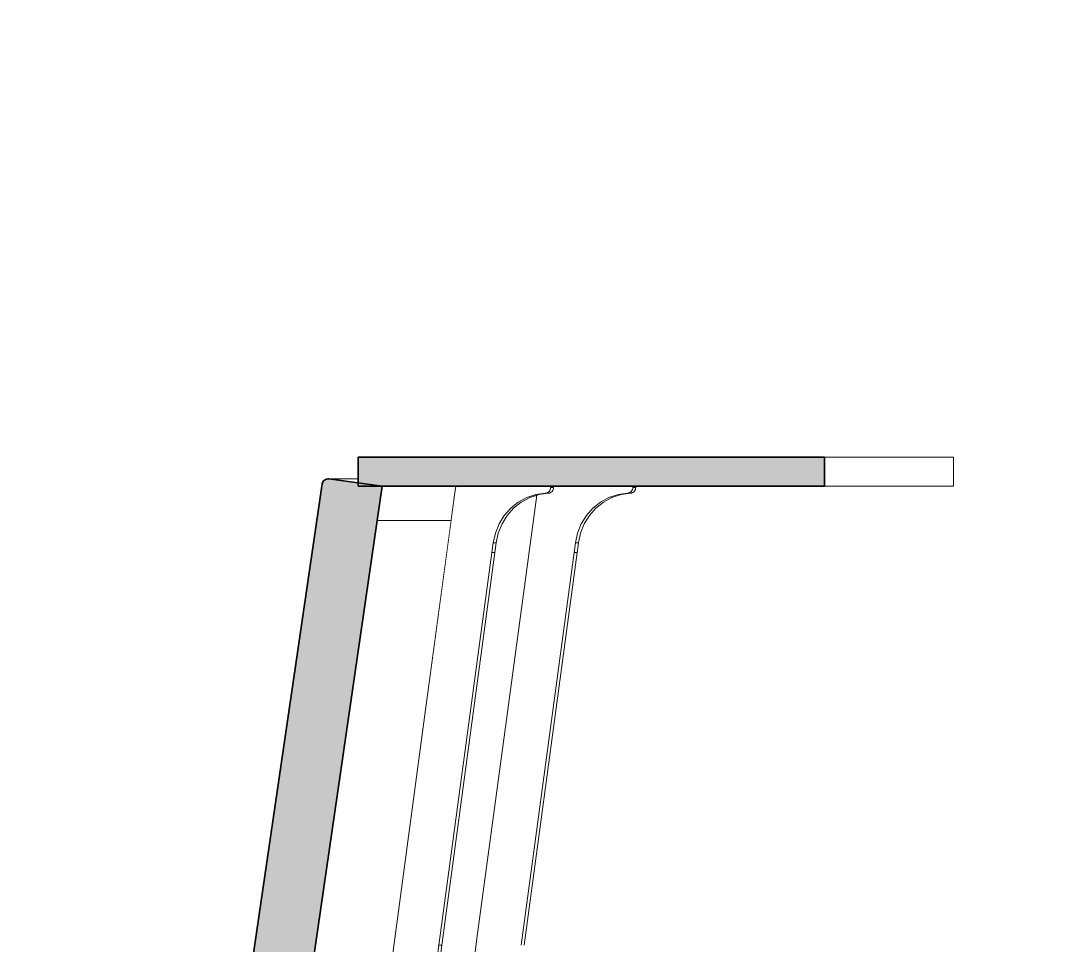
# Model space of a CAD drawing. Header units: millimetres. Extents: x -46169 to 247764, y -86316 to 18123.
# Drawn here: x 231882 to 232790, y -81210 to -80410 of the extents above; entities that cross this region are included whole.
import ezdxf

# ---------------------------------------------------------------- set-up
doc = ezdxf.new("R2010")
doc.units = ezdxf.units.MM
doc.header["$MEASUREMENT"] = 0
doc.linetypes.add('Wipeout_Contour', pattern=[1000, 0, -1000])
doc.layers.add('New_A-20-M_Roof', color=7, linetype='Continuous')
doc.layers.add('New_A-35-M_FFE_Fixed', color=7, linetype='Continuous')
doc.layers.add('New_A-35-M_FFE_Fixed_Pen_No__1', color=7, linetype='Continuous', lineweight=13)
doc.layers.add('New_A-35-M_FFE_Fixed_Pen_No__104', color=7, linetype='Continuous', lineweight=15, true_color=0xa6a6a6)
doc.layers.add('New_A-35-M_FFE_Fixed_Pen_No__44', color=7, linetype='Continuous', lineweight=35, true_color=0x444444)

# ---------------------------------------------------------------- blocks, each defined once
blk = doc.blocks.new('Section Elem_46_5', base_point=(221877.12, -83027.49))
at = {"color": 254, "linetype": 'Wipeout_Contour', "lineweight": 0, "ltscale": 985065.059263}
blk.add_wipeout([(232577.71, -80787.56), (232577.71, -80812.56), (232689.62, -80812.56), (232689.62, -80787.56)], dxfattribs=at).dxf.layer = 'New_A-35-M_FFE_Fixed'
at = {"color": 254, "linetype": 'Wipeout_Contour', "lineweight": 0, "ltscale": 983287.383137}
blk.add_wipeout([(232173.95, -80806.3), (232147.51, -80806.3), (232148.52, -80806.34), (232173.95, -80806.34)], dxfattribs=at).dxf.layer = 'New_A-35-M_FFE_Fixed'
at = {"color": 254, "linetype": 'Wipeout_Contour', "lineweight": 0, "ltscale": 983981.396816}
blk.add_wipeout([(232340.48, -80814.59), (232340.22, -80815.5), (232342.81, -80815.5), (232343.07, -80814.59)], dxfattribs=at).dxf.layer = 'New_A-35-M_FFE_Fixed'
at = {"color": 254, "linetype": 'Wipeout_Contour', "lineweight": 0, "ltscale": 984248.564634}
blk.add_wipeout([(232414.33, -80813.65), (232414.33, -80812.56), (232411.74, -80812.56), (232411.74, -80813.65)], dxfattribs=at).dxf.layer = 'New_A-35-M_FFE_Fixed'
at = {"color": 254, "linetype": 'Wipeout_Contour', "lineweight": 0, "ltscale": 984223.87763}
blk.add_wipeout([(232401.55, -80819.85), (232409.77, -80818.64), (232407.18, -80818.64), (232398.96, -80819.85)], dxfattribs=at).dxf.layer = 'New_A-35-M_FFE_Fixed'
at = {"color": 254, "linetype": 'Wipeout_Contour', "lineweight": 0, "ltscale": 984151.395181}
blk.add_wipeout([(232379.75, -80831.77), (232386.32, -80826.52), (232383.73, -80826.52), (232377.16, -80831.77)], dxfattribs=at).dxf.layer = 'New_A-35-M_FFE_Fixed'
at = {"color": 254, "linetype": 'Wipeout_Contour', "lineweight": 0, "ltscale": 983857.031114}
blk.add_wipeout([(232300.38, -80838.11), (232295.91, -80845.35), (232298.5, -80845.35), (232302.97, -80838.11)], dxfattribs=at).dxf.layer = 'New_A-35-M_FFE_Fixed'
at = {"color": 254, "linetype": 'Wipeout_Contour', "lineweight": 0, "ltscale": 984121.381457}
blk.add_wipeout([(232366.47, -80853.27), (232369.68, -80845.35), (232367.09, -80845.35), (232363.88, -80853.27)], dxfattribs=at).dxf.layer = 'New_A-35-M_FFE_Fixed'
at = {"color": 254, "linetype": 'Wipeout_Contour', "lineweight": 0, "ltscale": 983859.074532}
blk.add_wipeout([(232293.44, -80861.65), (232290.86, -80861.65), (232289.72, -80870.09), (232292.31, -80870.09)], dxfattribs=at).dxf.layer = 'New_A-35-M_FFE_Fixed'
at = {"color": 254, "linetype": 'Wipeout_Contour', "lineweight": 0, "ltscale": 984127.953445}
blk.add_wipeout([(232363.48, -80870.09), (232364.62, -80861.65), (232362.03, -80861.65), (232360.89, -80870.09)], dxfattribs=at).dxf.layer = 'New_A-35-M_FFE_Fixed'
at = {"layer": 'New_A-35-M_FFE_Fixed_Pen_No__1', "linetype": 'Continuous'}
for p, q in [((232689.62, -80787.56), (232577.71, -80787.56)), ((232689.62, -80787.56), (232689.62, -80812.56)), ((232689.62, -80812.56), (232577.71, -80812.56))]:
    blk.add_line(p, q, dxfattribs=at)
at = {"layer": 'New_A-35-M_FFE_Fixed_Pen_No__44', "linetype": 'Continuous'}
for q in [(232173.95, -80787.56), (232577.71, -80812.56)]:
    blk.add_line((232577.71, -80787.56), q, dxfattribs=at)
at = {"color": 254, "linetype": 'Wipeout_Contour', "lineweight": 0, "ltscale": 983980.469853}
blk.add_wipeout([(232339.25, -80817.08), (232341.83, -80817.08), (232342.4, -80816.34), (232339.81, -80816.34)], dxfattribs=at).dxf.layer = 'New_A-35-M_FFE_Fixed'
at = {"color": 254, "linetype": 'Wipeout_Contour', "lineweight": 0, "ltscale": 984171.579645}
blk.add_wipeout([(232386.32, -80826.52), (232393.66, -80822.51), (232391.07, -80822.51), (232383.73, -80826.52)], dxfattribs=at).dxf.layer = 'New_A-35-M_FFE_Fixed'
at = {"color": 254, "linetype": 'Wipeout_Contour', "lineweight": 0, "ltscale": 984240.215663}
blk.add_wipeout([(232409.77, -80818.64), (232410.67, -80818.5), (232408.08, -80818.5), (232407.18, -80818.64)], dxfattribs=at).dxf.layer = 'New_A-35-M_FFE_Fixed'
at = {"color": 254, "linetype": 'Wipeout_Contour', "lineweight": 0, "ltscale": 983867.132151}
blk.add_wipeout([(232305.99, -80831.77), (232300.38, -80838.11), (232302.97, -80838.11), (232308.57, -80831.77)], dxfattribs=at).dxf.layer = 'New_A-35-M_FFE_Fixed'
at = {"color": 254, "linetype": 'Wipeout_Contour', "lineweight": 0, "ltscale": 984136.023787}
blk.add_wipeout([(232374.15, -80838.11), (232379.75, -80831.77), (232377.16, -80831.77), (232371.56, -80838.11)], dxfattribs=at).dxf.layer = 'New_A-35-M_FFE_Fixed'
at = {"color": 254, "linetype": 'Wipeout_Contour', "lineweight": 0, "ltscale": 983852.496093}
blk.add_wipeout([(232295.91, -80845.35), (232292.7, -80853.27), (232295.29, -80853.27), (232298.5, -80845.35)], dxfattribs=at).dxf.layer = 'New_A-35-M_FFE_Fixed'
at = {"color": 254, "linetype": 'Wipeout_Contour', "lineweight": 0, "ltscale": 984122.543235}
blk.add_wipeout([(232366.47, -80853.27), (232363.88, -80853.27), (232362.03, -80861.65), (232364.62, -80861.65)], dxfattribs=at).dxf.layer = 'New_A-35-M_FFE_Fixed'
at = {"color": 254, "linetype": 'Wipeout_Contour', "lineweight": 0, "ltscale": 983999.918409}
blk.add_wipeout([(232243.87, -81210.1), (232246.46, -81210.1), (232292.31, -80870.09), (232289.72, -80870.09)], dxfattribs=at).dxf.layer = 'New_A-35-M_FFE_Fixed'
at = {"color": 254, "linetype": 'Wipeout_Contour', "lineweight": 0, "ltscale": 984250.178833}
blk.add_wipeout([(232413.57, -80816.34), (232413.99, -80815.5), (232411.4, -80815.5), (232410.98, -80816.34)], dxfattribs=at).dxf.layer = 'New_A-35-M_FFE_Fixed'
at = {"color": 254, "linetype": 'Wipeout_Contour', "lineweight": 0, "ltscale": 983974.346618}
blk.add_wipeout([(232337.77, -80818.18), (232336.91, -80818.5), (232339.5, -80818.5), (232340.36, -80818.18)], dxfattribs=at).dxf.layer = 'New_A-35-M_FFE_Fixed'
at = {"color": 254, "linetype": 'Wipeout_Contour', "lineweight": 0, "ltscale": 984195.980775}
blk.add_wipeout([(232393.66, -80822.51), (232401.55, -80819.85), (232398.96, -80819.85), (232391.07, -80822.51)], dxfattribs=at).dxf.layer = 'New_A-35-M_FFE_Fixed'
at = {"color": 254, "linetype": 'Wipeout_Contour', "lineweight": 0, "ltscale": 983882.500703}
blk.add_wipeout([(232315.14, -80826.52), (232312.55, -80826.52), (232305.99, -80831.77), (232308.57, -80831.77)], dxfattribs=at).dxf.layer = 'New_A-35-M_FFE_Fixed'
at = {"color": 254, "linetype": 'Wipeout_Contour', "lineweight": 0, "ltscale": 984125.919682}
blk.add_wipeout([(232369.68, -80845.35), (232374.15, -80838.11), (232371.56, -80838.11), (232367.09, -80845.35)], dxfattribs=at).dxf.layer = 'New_A-35-M_FFE_Fixed'
at = {"color": 254, "linetype": 'Wipeout_Contour', "lineweight": 0, "ltscale": 983853.661115}
blk.add_wipeout([(232290.86, -80861.65), (232293.44, -80861.65), (232295.29, -80853.27), (232292.7, -80853.27)], dxfattribs=at).dxf.layer = 'New_A-35-M_FFE_Fixed'
at = {"color": 254, "linetype": 'Wipeout_Contour', "lineweight": 0, "ltscale": 983976.942198}
blk.add_wipeout([(232338.56, -80817.71), (232337.77, -80818.18), (232340.36, -80818.18), (232341.15, -80817.71)], dxfattribs=at).dxf.layer = 'New_A-35-M_FFE_Fixed'
at = {"color": 254, "linetype": 'Wipeout_Contour', "lineweight": 0, "ltscale": 984249.372575}
blk.add_wipeout([(232413.01, -80817.08), (232413.57, -80816.34), (232410.98, -80816.34), (232410.42, -80817.08)], dxfattribs=at).dxf.layer = 'New_A-35-M_FFE_Fixed'
at = {"color": 254, "linetype": 'Wipeout_Contour', "lineweight": 0, "ltscale": 983971.313992}
blk.add_wipeout([(232339.5, -80818.5), (232336.91, -80818.5), (232336.01, -80818.64), (232338.59, -80818.64)], dxfattribs=at).dxf.layer = 'New_A-35-M_FFE_Fixed'
at = {"color": 254, "linetype": 'Wipeout_Contour', "lineweight": 0, "ltscale": 984245.844306}
blk.add_wipeout([(232411.53, -80818.18), (232412.32, -80817.71), (232409.73, -80817.71), (232408.94, -80818.18)], dxfattribs=at).dxf.layer = 'New_A-35-M_FFE_Fixed'
at = {"color": 254, "linetype": 'Wipeout_Contour', "lineweight": 0, "ltscale": 983954.976772}
blk.add_wipeout([(232327.79, -80819.85), (232330.38, -80819.85), (232338.59, -80818.64), (232336.01, -80818.64)], dxfattribs=at).dxf.layer = 'New_A-35-M_FFE_Fixed'
at = {"color": 254, "linetype": 'Wipeout_Contour', "lineweight": 0, "ltscale": 984243.248481}
blk.add_wipeout([(232410.67, -80818.5), (232411.53, -80818.18), (232408.94, -80818.18), (232408.08, -80818.5)], dxfattribs=at).dxf.layer = 'New_A-35-M_FFE_Fixed'
at = {"color": 254, "linetype": 'Wipeout_Contour', "lineweight": 0, "ltscale": 983981.275765}
blk.add_wipeout([(232340.22, -80815.5), (232339.81, -80816.34), (232342.4, -80816.34), (232342.81, -80815.5)], dxfattribs=at).dxf.layer = 'New_A-35-M_FFE_Fixed'
at = {"color": 254, "linetype": 'Wipeout_Contour', "lineweight": 0, "ltscale": 983927.081617}
blk.add_wipeout([(232330.38, -80819.85), (232327.79, -80819.85), (232319.89, -80822.51), (232322.48, -80822.51)], dxfattribs=at).dxf.layer = 'New_A-35-M_FFE_Fixed'
at = {"color": 254, "linetype": 'Wipeout_Contour', "lineweight": 0, "ltscale": 984247.9103}
blk.add_wipeout([(232412.32, -80817.71), (232413.01, -80817.08), (232410.42, -80817.08), (232409.73, -80817.71)], dxfattribs=at).dxf.layer = 'New_A-35-M_FFE_Fixed'
at = {"color": 254, "linetype": 'Wipeout_Contour', "lineweight": 0, "ltscale": 984249.732453}
blk.add_wipeout([(232414.24, -80814.59), (232414.33, -80813.65), (232411.74, -80813.65), (232411.66, -80814.59)], dxfattribs=at).dxf.layer = 'New_A-35-M_FFE_Fixed'
at = {"color": 254, "linetype": 'Wipeout_Contour', "lineweight": 0, "ltscale": 983902.682635}
blk.add_wipeout([(232319.89, -80822.51), (232312.55, -80826.52), (232315.14, -80826.52), (232322.48, -80822.51)], dxfattribs=at).dxf.layer = 'New_A-35-M_FFE_Fixed'
at = {"color": 254, "linetype": 'Wipeout_Contour', "lineweight": 0, "ltscale": 983979.007902}
blk.add_wipeout([(232339.25, -80817.08), (232338.56, -80817.71), (232341.15, -80817.71), (232341.83, -80817.08)], dxfattribs=at).dxf.layer = 'New_A-35-M_FFE_Fixed'
at = {"color": 254, "linetype": 'Wipeout_Contour', "lineweight": 0, "ltscale": 983980.828676}
blk.add_wipeout([(232340.57, -80813.65), (232340.48, -80814.59), (232343.07, -80814.59), (232343.15, -80813.65)], dxfattribs=at).dxf.layer = 'New_A-35-M_FFE_Fixed'
at = {"color": 254, "linetype": 'Wipeout_Contour', "lineweight": 0, "ltscale": 984250.300239}
blk.add_wipeout([(232413.99, -80815.5), (232414.24, -80814.59), (232411.66, -80814.59), (232411.4, -80815.5)], dxfattribs=at).dxf.layer = 'New_A-35-M_FFE_Fixed'
at = {"color": 254, "linetype": 'Wipeout_Contour', "lineweight": 0, "ltscale": 983979.660488}
blk.add_wipeout([(232340.57, -80812.56), (232340.57, -80813.65), (232343.15, -80813.65), (232343.15, -80812.56)], dxfattribs=at).dxf.layer = 'New_A-35-M_FFE_Fixed'
at = {"color": 254, "linetype": 'Wipeout_Contour', "lineweight": 0, "ltscale": 22885564.15096043}
blk.add_wipeout([(232040.14, -82002.49), (232040.14, -82003.49), (232198.8, -82003.49), (232198.8, -81999.9), (232198.7, -81999.71), (232198.1, -81998.96), (232197.37, -81998.33), (232196.54, -81997.87), (232195.63, -81997.59), (232194.69, -81997.49), (232193.2, -81997.49), (232182.96, -81996.35), (232173.19, -81992.99), (232164.32, -81987.56), (232156.77, -81980.31), (232150.88, -81971.57), (232146.91, -81961.72), (232145.04, -81951.24), (232145.37, -81940.58), (232290.86, -80861.65), (232292.7, -80853.27), (232295.91, -80845.35), (232300.38, -80838.11), (232305.99, -80831.77), (232312.55, -80826.52), (232319.89, -80822.51), (232327.79, -80819.85), (232336.01, -80818.64), (232336.91, -80818.5), (232337.77, -80818.18), (232338.56, -80817.71), (232339.25, -80817.08), (232339.81, -80816.34), (232340.22, -80815.5), (232340.48, -80814.59), (232340.57, -80813.65), (232340.57, -80812.56), (232258.46, -80812.56), (232154.76, -81581.61), (232153.59, -81586.84), (232151.54, -81591.76), (232148.67, -81596.23), (232145.09, -81600.1), (232140.89, -81603.24), (232136.22, -81605.56), (232131.22, -81606.99), (232126.06, -81607.47), (232076.62, -81607.47), (232076.61, -81611.09), (232076.61, -81614.72), (232076.61, -81618.34), (232076.63, -81621.97), (232076.65, -81625.59), (232076.69, -81629.22), (232076.73, -81632.84), (232076.78, -81636.47), (232076.86, -81641.14), (232076.96, -81645.82), (232077.07, -81650.5), (232077.19, -81655.18), (232077.34, -81659.85), (232077.49, -81664.53), (232077.66, -81669.21), (232077.82, -81673.23), (232084.29, -81674.39), (232093.97, -81676.1), (232103.65, -81677.77), (232113.34, -81679.41), (232118.69, -81680.94), (232123.67, -81683.5), (232128.08, -81687), (232131.76, -81691.3), (232134.58, -81696.25), (232136.44, -81701.67), (232137.27, -81707.36), (232137.03, -81713.11), (232105.66, -81945.79), (232103.31, -81956.23), (232099.21, -81966.08), (232093.48, -81975.02), (232086.3, -81982.76), (232077.91, -81989.04), (232068.57, -81993.69), (232058.58, -81996.53), (232048.26, -81997.49), (232044.97, -81997.49), (232044.03, -81997.59), (232043.12, -81997.87), (232042.29, -81998.33), (232041.55, -81998.96), (232040.95, -81999.71), (232040.51, -82000.58), (232040.23, -82001.52)], dxfattribs=at).dxf.layer = 'New_A-35-M_FFE_Fixed'
at = {"color": 254, "linetype": 'Wipeout_Contour', "lineweight": 0, "ltscale": 737478.803557}
blk.add_wipeout([(232148.52, -80806.34), (232173.95, -80809.77), (232173.95, -80806.34)], dxfattribs=at).dxf.layer = 'New_A-35-M_FFE_Fixed'
at = {"color": 254, "linetype": 'Wipeout_Contour', "lineweight": 0, "ltscale": 983555.051686}
blk.add_wipeout([(232190.37, -80842.28), (232254.46, -80842.28), (232258.46, -80812.56), (232194.66, -80812.56)], dxfattribs=at).dxf.layer = 'New_A-35-M_FFE_Fixed'
at = {"color": 254, "linetype": 'Wipeout_Contour', "lineweight": 0, "ltscale": 984268.731673}
blk.add_wipeout([(232363.48, -80870.09), (232360.89, -80870.09), (232315.05, -81210.1), (232317.63, -81210.1)], dxfattribs=at).dxf.layer = 'New_A-35-M_FFE_Fixed'
at = {"color": 254, "linetype": 'Wipeout_Contour', "lineweight": 0, "ltscale": 984435.751338}
blk.add_wipeout([(232145.37, -81940.58), (232147.96, -81940.58), (232246.46, -81210.1), (232243.87, -81210.1)], dxfattribs=at).dxf.layer = 'New_A-35-M_FFE_Fixed'
at = {"layer": 'New_A-35-M_FFE_Fixed_Pen_No__1', "linetype": 'Continuous'}
for p, q in [((232147.51, -80806.3), (232173.95, -80806.3)), ((232148.52, -80806.34), (232173.95, -80806.34))]:
    blk.add_line(p, q, dxfattribs=at)
at = {"layer": 'New_A-35-M_FFE_Fixed_Pen_No__44', "linetype": 'Continuous'}
blk.add_line((232173.95, -80787.56), (232173.95, -80812.56), dxfattribs=at)
at = {"color": 254, "linetype": 'Wipeout_Contour', "lineweight": 0, "ltscale": 983859.384863}
blk.add_wipeout([(232082.94, -81581.54), (232154.77, -81581.54), (232254.46, -80842.28), (232190.37, -80842.28)], dxfattribs=at).dxf.layer = 'New_A-35-M_FFE_Fixed'
at = {"color": 254, "linetype": 'Wipeout_Contour', "lineweight": 0, "ltscale": 7873162.412318721}
blk.add_wipeout([(232213.21, -81675.99), (232252.22, -81675.99), (232362.03, -80861.65), (232363.88, -80853.27), (232367.09, -80845.35), (232371.56, -80838.11), (232377.16, -80831.77), (232383.73, -80826.52), (232391.07, -80822.51), (232398.96, -80819.85), (232407.18, -80818.64), (232408.08, -80818.5), (232408.94, -80818.18), (232409.73, -80817.71), (232410.42, -80817.08), (232410.98, -80816.34), (232411.4, -80815.5), (232411.66, -80814.59), (232411.74, -80813.65), (232411.74, -80812.56), (232343.15, -80812.56), (232343.15, -80813.65), (232343.07, -80814.59), (232342.81, -80815.5), (232342.4, -80816.34), (232341.83, -80817.08), (232341.15, -80817.71), (232340.36, -80818.18), (232339.5, -80818.5), (232338.59, -80818.64), (232330.38, -80819.85), (232328.57, -80820.46)], dxfattribs=at).dxf.layer = 'New_A-35-M_FFE_Fixed'
at = {"layer": 'New_A-35-M_FFE_Fixed_Pen_No__104', "linetype": 'Continuous'}
blk.add_hatch(color=256, dxfattribs=at).paths.add_polyline_path([(232577.71, -80812.56), (232577.71, -80787.56), (232173.95, -80787.56), (232173.95, -80812.56)])
at = {"layer": 'New_A-35-M_FFE_Fixed_Pen_No__1', "linetype": 'Continuous'}
for p, q in [((232340.22, -80815.5), (232339.81, -80816.34)), ((232340.48, -80814.59), (232340.22, -80815.5)), ((232340.57, -80813.65), (232340.48, -80814.59)), ((232340.57, -80812.56), (232340.57, -80813.65)), ((232340.57, -80813.65), (232343.15, -80813.65)), ((232342.81, -80815.5), (232342.4, -80816.34)), ((232343.07, -80814.59), (232342.81, -80815.5)), ((232343.15, -80813.65), (232343.07, -80814.59)), ((232343.15, -80812.56), (232343.15, -80813.65)), ((232410.98, -80816.34), (232411.4, -80815.5)), ((232411.4, -80815.5), (232411.66, -80814.59)), ((232411.66, -80814.59), (232411.74, -80813.65)), ((232411.74, -80813.65), (232411.74, -80812.56)), ((232414.33, -80813.65), (232411.74, -80813.65)), ((232413.57, -80816.34), (232413.99, -80815.5)), ((232413.99, -80815.5), (232414.24, -80814.59)), ((232414.24, -80814.59), (232414.33, -80813.65)), ((232414.33, -80813.65), (232414.33, -80812.56)), ((232336.91, -80818.5), (232336.01, -80818.64)), ((232336.01, -80818.64), (232338.59, -80818.64)), ((232337.77, -80818.18), (232336.91, -80818.5)), ((232338.56, -80817.71), (232337.77, -80818.18)), ((232339.25, -80817.08), (232338.56, -80817.71)), ((232339.5, -80818.5), (232338.59, -80818.64)), ((232339.81, -80816.34), (232339.25, -80817.08)), ((232340.36, -80818.18), (232339.5, -80818.5)), ((232341.15, -80817.71), (232340.36, -80818.18)), ((232341.83, -80817.08), (232341.15, -80817.71)), ((232342.4, -80816.34), (232341.83, -80817.08)), ((232383.73, -80826.52), (232391.07, -80822.51)), ((232386.32, -80826.52), (232393.66, -80822.51)), ((232391.07, -80822.51), (232398.96, -80819.85)), ((232393.66, -80822.51), (232401.55, -80819.85)), ((232398.96, -80819.85), (232407.18, -80818.64)), ((232401.55, -80819.85), (232409.77, -80818.64)), ((232407.18, -80818.64), (232408.08, -80818.5)), ((232409.77, -80818.64), (232407.18, -80818.64)), ((232408.08, -80818.5), (232408.94, -80818.18)), ((232408.94, -80818.18), (232409.73, -80817.71)), ((232409.73, -80817.71), (232410.42, -80817.08)), ((232409.77, -80818.64), (232410.67, -80818.5)), ((232410.42, -80817.08), (232410.98, -80816.34)), ((232410.67, -80818.5), (232411.53, -80818.18)), ((232411.53, -80818.18), (232412.32, -80817.71)), ((232412.32, -80817.71), (232413.01, -80817.08)), ((232413.01, -80817.08), (232413.57, -80816.34)), ((232371.56, -80838.11), (232377.16, -80831.77)), ((232374.15, -80838.11), (232379.75, -80831.77)), ((232377.16, -80831.77), (232383.73, -80826.52)), ((232379.75, -80831.77), (232386.32, -80826.52)), ((232367.09, -80845.35), (232371.56, -80838.11)), ((232369.68, -80845.35), (232374.15, -80838.11)), ((232363.88, -80853.27), (232367.09, -80845.35)), ((232366.47, -80853.27), (232369.68, -80845.35)), ((232362.03, -80861.65), (232363.88, -80853.27)), ((232364.62, -80861.65), (232366.47, -80853.27)), ((232360.89, -80870.09), (232362.03, -80861.65)), ((232364.62, -80861.65), (232362.03, -80861.65)), ((232363.48, -80870.09), (232364.62, -80861.65)), ((232363.48, -80870.09), (232360.89, -80870.09))]:
    blk.add_line(p, q, dxfattribs=at)
at = {"layer": 'New_A-35-M_FFE_Fixed_Pen_No__44', "linetype": 'Continuous'}
blk.add_line((232577.71, -80812.56), (232173.95, -80812.56), dxfattribs=at)
at = {"color": 254, "linetype": 'Wipeout_Contour', "lineweight": 0, "ltscale": 2460015.862940094}
blk.add_wipeout([(232196.36, -81581.61), (232225.94, -81581.61), (232328.57, -80820.46), (232322.48, -80822.51), (232315.14, -80826.52), (232308.57, -80831.77), (232302.97, -80838.11), (232298.5, -80845.35), (232295.29, -80853.27), (232293.44, -80861.65)], dxfattribs=at).dxf.layer = 'New_A-35-M_FFE_Fixed'
at = {"layer": 'New_A-35-M_FFE_Fixed_Pen_No__104', "linetype": 'Continuous'}
blk.add_hatch(color=256, dxfattribs=at).paths.add_polyline_path([(232142.92, -80809.65), (232142.68, -80810.6), (232080.75, -81235.01), (232078.16, -81250.4), (232074.89, -81265.67), (232070.96, -81280.8), (232066.36, -81295.74), (232061.11, -81310.49), (232055.21, -81325), (232048.68, -81339.27), (232041.53, -81353.25), (232033.97, -81372.42), (232028.06, -81392.12), (232023.84, -81412.23), (232021.33, -81432.6), (232020.57, -81453.1), (232021.54, -81473.6), (232024.25, -81493.94), (232028.68, -81514.01), (232030.32, -81520.85), (232031.62, -81527.76), (232032.59, -81534.72), (232033.23, -81541.71), (232033.52, -81548.73), (232033.48, -81555.75), (232033.09, -81562.76), (232032.37, -81569.75), (232032.35, -81570.72), (232032.51, -81571.68), (232032.87, -81572.58), (232033.4, -81573.41), (232034.09, -81574.11), (232034.9, -81574.68), (232035.82, -81575.09), (232036.79, -81575.31), (232082.94, -81581.54), (232190.37, -80842.28), (232194.66, -80812.56), (232148.52, -80806.34), (232147.51, -80806.3), (232146.5, -80806.45), (232145.55, -80806.79), (232144.69, -80807.3), (232143.94, -80807.97), (232143.34, -80808.76)])
at = {"layer": 'New_A-35-M_FFE_Fixed_Pen_No__1', "linetype": 'Continuous'}
for p, q in [((232257.46, -80819.99), (232258.46, -80812.56)), ((232232.06, -81008.41), (232257.46, -80819.99)), ((232328.57, -80820.46), (232303.23, -81008.41)), ((232319.89, -80822.51), (232312.55, -80826.52)), ((232322.48, -80822.51), (232315.14, -80826.52)), ((232327.79, -80819.85), (232319.89, -80822.51)), ((232330.38, -80819.85), (232322.48, -80822.51)), ((232336.01, -80818.64), (232327.79, -80819.85)), ((232338.59, -80818.64), (232330.38, -80819.85)), ((232305.99, -80831.77), (232300.38, -80838.11)), ((232308.57, -80831.77), (232302.97, -80838.11)), ((232312.55, -80826.52), (232305.99, -80831.77)), ((232315.14, -80826.52), (232308.57, -80831.77)), ((232190.37, -80842.28), (232254.49, -80842.28)), ((232300.38, -80838.11), (232295.91, -80845.35)), ((232302.97, -80838.11), (232298.5, -80845.35)), ((232295.91, -80845.35), (232292.7, -80853.27)), ((232298.5, -80845.35), (232295.29, -80853.27)), ((232292.7, -80853.27), (232290.86, -80861.65)), ((232295.29, -80853.27), (232293.44, -80861.65)), ((232290.86, -80861.65), (232289.72, -80870.09)), ((232290.86, -80861.65), (232293.44, -80861.65)), ((232293.44, -80861.65), (232292.31, -80870.09)), ((232289.72, -80870.09), (232243.87, -81210.1)), ((232292.31, -80870.09), (232246.46, -81210.1)), ((232289.72, -80870.09), (232292.31, -80870.09)), ((232315.05, -81210.1), (232360.89, -80870.09)), ((232317.63, -81210.1), (232363.48, -80870.09)), ((232205.6, -81204.57), (232232.06, -81008.41)), ((232303.23, -81008.41), (232276.78, -81204.57)), ((232160.98, -81535.51), (232205.6, -81204.57)), ((232276.78, -81204.57), (232232.16, -81535.51)), ((232243.87, -81210.1), (232145.37, -81940.58)), ((232246.46, -81210.1), (232147.96, -81940.58)), ((232243.87, -81210.1), (232246.46, -81210.1))]:
    blk.add_line(p, q, dxfattribs=at)
at = {"layer": 'New_A-35-M_FFE_Fixed_Pen_No__44', "linetype": 'Continuous', "flags": 128}
for points in [[(232194.66, -80812.56), (232148.52, -80806.34), (232147.51, -80806.3), (232146.5, -80806.45), (232145.55, -80806.79), (232144.69, -80807.3), (232143.94, -80807.97), (232143.34, -80808.76), (232142.92, -80809.65), (232142.68, -80810.6), (232080.75, -81235.01)], [(232194.66, -80812.56), (232190.37, -80842.28), (232082.94, -81581.54)]]:
    blk.add_lwpolyline(points, dxfattribs=at)
blk = doc.blocks.new('Section Elem_81_5', base_point=(221877.12, -83027.49))
at = {"color": 254, "linetype": 'Wipeout_Contour', "lineweight": 0, "ltscale": 997328.976935}
blk.add_wipeout([(240783.96, -79427.49), (230618.33, -82957.6), (230624.49, -82975.35), (240841.25, -79427.49)], dxfattribs=at).dxf.layer = 'New_A-20-M_Roof'

msp = doc.modelspace()

# ---------------------------------------------------------------- block references
at = {"layer": 'New_A-35-M_FFE_Fixed'}
msp.add_blockref('Section Elem_46_5', (221877.12, -83027.49), dxfattribs=at)

# ---------------------------------------------------------------- next in the draw order: block references
at = {"layer": 'New_A-20-M_Roof'}
msp.add_blockref('Section Elem_81_5', (221877.12, -83027.49), dxfattribs=at)

doc.saveas('drawing.dxf')
